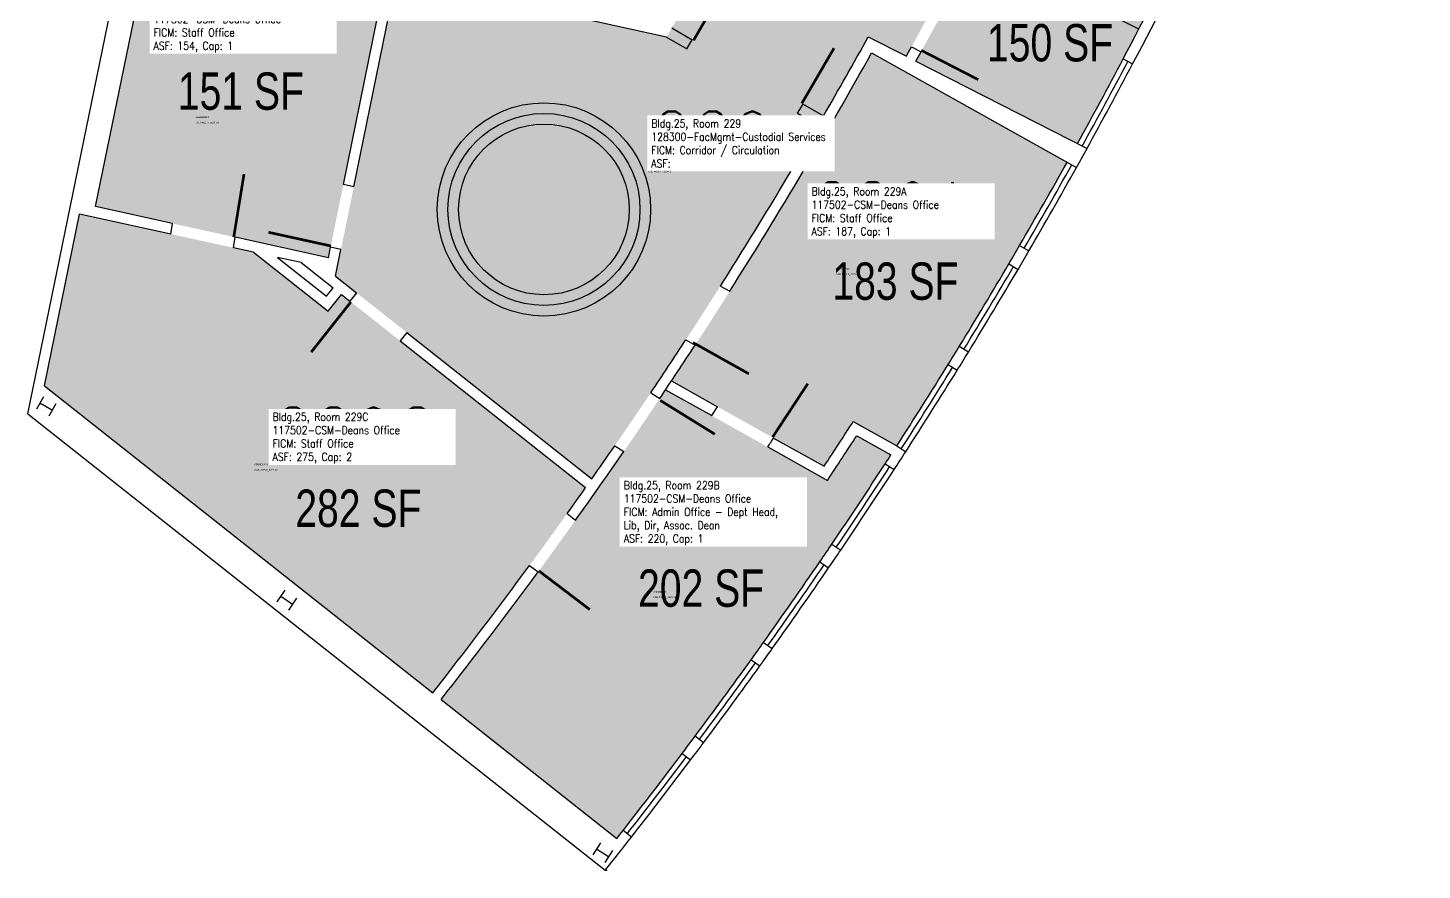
# Model space of a CAD drawing. Header units: inches. Extents: x -325 to 948, y 0 to 3497.
# Drawn here: x -325 to 459, y 0 to 474 of the extents above; entities that cross this region are included whole.
import ezdxf
from ezdxf.enums import TextEntityAlignment as Align

# ---------------------------------------------------------------- set-up
doc = ezdxf.new("R2010")
doc.units = ezdxf.units.IN
doc.header["$LTSCALE"] = 10
doc.header["$MEASUREMENT"] = 0
for name, color, linetype in [('A-COLS', 5, 'CONTINUOUS'), ('A-DOOR', 2, 'CONTINUOUS'), ('A-FLOR', 3, 'CONTINUOUS'), ('A-GLAZ', 1, 'CONTINUOUS'), ('A-GLAZ-SILL', 2, 'CONTINUOUS'), ('A-IDEN-CNUM', 7, 'CONTINUOUS'), ('A-IDEN-RNUM', 7, 'CONTINUOUS'), ('A-IDEN-SNUM', 4, 'CONTINUOUS'), ('A-IDEN-VNUM', 4, 'CONTINUOUS'), ('A-WALL', 5, 'CONTINUOUS'), ('AREA-TEXT', 3, 'CONTINUOUS'), ('Rooms-Category-Color', 7, 'CONTINUOUS'), ('Rooms-College-Color', 7, 'CONTINUOUS'), ('Rooms-Department-Color', 7, 'CONTINUOUS'), ('Rooms-Division-Color', 7, 'CONTINUOUS'), ('Rooms-Information', 7, 'CONTINUOUS')]:
    doc.layers.add(name, color=color, linetype=linetype)
doc.styles.add('AREA', font='arial.ttf', dxfattribs={"width": 0.75, "height": 24})
doc.styles.add('ROOMSNUMBER', font='txt', dxfattribs={"height": 0.03})
doc.styles.add('ROOMVNUMBER', font='simplex.shx', dxfattribs={"width": 0.85})

msp = doc.modelspace()

# ---------------------------------------------------------------- hatches: boundary and pattern name
at = {"layer": 'Rooms-Category-Color', "true_color": 0xadadad}
h = msp.add_hatch(color=253, dxfattribs=at)
edge = h.paths.add_edge_path()
edge.add_line((34.39897107705474, 468.6999850831926), (-117.4231610074639, 502.021208952181))
edge.add_line((-117.4231610074639, 502.021208952181), (-151.7202681899071, 334.1838550278917))
edge.add_line((-151.7202681899071, 334.1838550278917), (-7.594011101871729, 220.1971984868869))
edge.add_arc((-2276.852426092716, 1812.192878737769), 2771.99999998994, 324.9484635318286, 331.0134130690319)
edge.add_line((147.9079438112676, 468.8682163842022), (169.294850282371, 457.947885286063))
edge.add_arc((-2284.156127394961, 1816.105221167632), 2804.284766009825, 331.0323934584784, 332.6147454176079)
edge.add_line((205.8630757912156, 526.2147542523765), (160.1220340032228, 547.3977965601032))
edge.add_arc((-2303.807172850882, 1834.017028969487), 2779.628785574507, 332.4272513585452, 353.5998090020254)
edge.add_line((458.4977085404098, 1524.165568046272), (362.7159336581826, 1531.140738663264))
edge.add_arc((-2305.089026745991, 1834.524645286136), 2685.000018911521, 351.57440697682694, 353.5121715470484, ccw=False)
edge.add_line((350.9317373894155, 1441.105273576453), (344.9875655472279, 1441.924140555784))
edge.add_arc((-2305.089012348655, 1834.52464159952), 2679.000004130673, 351.5731036798027, 351.7014309877681)
edge.add_line((345.8602385893464, 1447.860587046482), (288.4406570233405, 1455.770688048564))
edge.add_arc((-2305.089007944261, 1834.524642814562), 2621.039999946175, 349.5184109178627, 351.69137152421445, ccw=False)
edge.add_line((272.2147845961154, 1357.70618441049), (335.5329562313855, 1348.375856847502))
edge.add_arc((-2305.089004876652, 1834.524647950165), 2684.999997872745, 349.4201184789342, 349.56843371235067, ccw=False)
edge.add_line((334.2656710222363, 1341.542007903568), (357.88053175807, 1337.257883115672))
edge.add_arc((-2305.089007955845, 1834.524642837082), 2708.999999957175, 329.723040530554, 349.4227526513265, ccw=False)
h = msp.add_hatch(color=253, dxfattribs=at)
edge = h.paths.add_edge_path()
edge.add_arc((-2276.852426198209, 1812.192878601992), 2904.000000035866, 331.1015059845258, 335.3164664051613)
edge.add_line((361.8039597719908, 599.465177513659), (269.2470526434481, 642.3290215227753))
edge.add_arc((-2276.852426019424, 1812.192878982593), 2802.00000004249, 331.0341634050599, 335.322498259072, ccw=False)
edge.add_line((174.6415444090962, 455.2178190825507), (265.5334482416511, 408.8076621852815))
at = {"layer": 'Rooms-Category-Color', "true_color": 0xfa9ba3}
msp.add_hatch(color=241, dxfattribs=at).paths.add_polyline_path([(-155.7216849066317, 344.5709545332938), (-123.2842864841223, 503.307581808418), (-254.1866624727845, 532.037433729507), (-286.624060895294, 373.3008064823225)])
h = msp.add_hatch(color=241, dxfattribs=at)
edge = h.paths.add_edge_path()
edge.add_arc((-2276.852425142234, 1812.192877951501), 2876.000398754455, 326.5571790799036, 327.1562258487507)
edge.add_line((139.4264753758907, 252.3933496316895), (163.9038875252008, 238.6857712045312))
edge.add_arc((-2276.852426057891, 1812.192878735923), 2903.999999956531, 327.190928353932, 330.8629892984886)
edge.add_line((259.6692813523114, 398.2361511150375), (149.7337387315929, 459.8010773006827))
edge.add_arc((-2276.852426238225, 1812.192878802461), 2778.000000142576, 326.4089615279387, 330.8680792544117, ccw=False)
edge.add_line((37.24320194497705, 275.2330795833841), (122.9864749722183, 227.2160493722185))
h = msp.add_hatch(color=241, dxfattribs=at)
edge = h.paths.add_edge_path()
edge.add_arc((-2276.852425868969, 1812.192879162885), 2772.000000063495, 321.8462380883455, 324.824249802997)
edge.add_line((-11.05068961903453, 215.2813310930505), (-148.3599007129669, 323.8765184255317))
edge.add_line((-148.3599007129669, 323.8765184255317), (-155.8037868998945, 314.4643689393997))
edge.add_line((-155.8037868998945, 314.4643689393997), (-197.77364917472, 347.6575176129118))
edge.add_line((-197.77364917472, 347.6575176129118), (-287.8254460282624, 367.421672151424))
edge.add_line((-287.8254460282624, 367.421672151424), (-295.6441874094307, 369.1376935914159))
edge.add_line((-295.6441874094307, 369.1376935914159), (-300.7914589159191, 343.9488510936499))
edge.add_line((-300.7914589159191, 343.9488510936499), (-315.4118324629962, 272.4021520167589))
edge.add_line((-315.4118324629962, 272.4021520167589), (-97.07443358749151, 99.72334520984441))
h = msp.add_hatch(color=241, dxfattribs=at)
edge = h.paths.add_edge_path()
edge.add_arc((-2276.852426150826, 1812.19287881036), 2904.000000076025, 321.8377823614921, 327.0723120653811)
edge.add_line((160.6411145478487, 233.6361837582663), (141.4064775332808, 244.4077593656257))
edge.add_arc((-2276.852426682052, 1812.192879448743), 2882.000400862355, 326.44631376746764, 327.04419367097125, ccw=False)
edge.add_line((124.9153199829161, 219.2591075515375), (33.90837704390287, 270.2238418869674))
edge.add_arc((-2276.852426055137, 1812.192878757501), 2777.999999965148, 321.8458363127267, 326.2848460775796, ccw=False)
edge.add_line((-92.36833407729864, 96.00138253625482), (6.459731955081224, 17.84018519427627))
at = {"layer": 'Rooms-College-Color', "true_color": 0xadadad}
h = msp.add_hatch(color=253, dxfattribs=at)
edge = h.paths.add_edge_path()
edge.add_line((34.39897107705474, 468.6999850831926), (-117.4231610074639, 502.021208952181))
edge.add_line((-117.4231610074639, 502.021208952181), (-151.7202681899071, 334.1838550278917))
edge.add_line((-151.7202681899071, 334.1838550278917), (-7.594011101871729, 220.1971984868869))
edge.add_arc((-2276.852426092716, 1812.192878737769), 2771.99999998994, 324.9484635318286, 331.0134130690319)
edge.add_line((147.9079438112676, 468.8682163842022), (169.294850282371, 457.947885286063))
edge.add_arc((-2284.156127394961, 1816.105221167632), 2804.284766009825, 331.0323934584784, 332.6147454176079)
edge.add_line((205.8630757912156, 526.2147542523765), (160.1220340032228, 547.3977965601032))
edge.add_arc((-2303.807172850882, 1834.017028969487), 2779.628785574507, 332.4272513585452, 353.5998090020254)
edge.add_line((458.4977085404098, 1524.165568046272), (362.7159336581826, 1531.140738663264))
edge.add_arc((-2305.089026745991, 1834.524645286136), 2685.000018911521, 351.57440697682694, 353.5121715470484, ccw=False)
edge.add_line((350.9317373894155, 1441.105273576453), (344.9875655472279, 1441.924140555784))
edge.add_arc((-2305.089012348655, 1834.52464159952), 2679.000004130673, 351.5731036798027, 351.7014309877681)
edge.add_line((345.8602385893464, 1447.860587046482), (288.4406570233405, 1455.770688048564))
edge.add_arc((-2305.089007944261, 1834.524642814562), 2621.039999946175, 349.5184109178627, 351.69137152421445, ccw=False)
edge.add_line((272.2147845961154, 1357.70618441049), (335.5329562313855, 1348.375856847502))
edge.add_arc((-2305.089004876652, 1834.524647950165), 2684.999997872745, 349.4201184789342, 349.56843371235067, ccw=False)
edge.add_line((334.2656710222363, 1341.542007903568), (357.88053175807, 1337.257883115672))
edge.add_arc((-2305.089007955845, 1834.524642837082), 2708.999999957175, 329.723040530554, 349.4227526513265, ccw=False)
h = msp.add_hatch(color=253, dxfattribs=at)
edge = h.paths.add_edge_path()
edge.add_arc((-2276.852426198209, 1812.192878601992), 2904.000000035866, 331.1015059845258, 335.3164664051613)
edge.add_line((361.8039597719908, 599.465177513659), (269.2470526434481, 642.3290215227753))
edge.add_arc((-2276.852426019424, 1812.192878982593), 2802.00000004249, 331.0341634050599, 335.322498259072, ccw=False)
edge.add_line((174.6415444090962, 455.2178190825507), (265.5334482416511, 408.8076621852815))
at = {"layer": 'Rooms-College-Color', "true_color": 0x80bc67}
msp.add_hatch(color=83, dxfattribs=at).paths.add_polyline_path([(-155.7216849066317, 344.5709545332938), (-123.2842864841223, 503.307581808418), (-254.1866624727845, 532.037433729507), (-286.624060895294, 373.3008064823225)])
h = msp.add_hatch(color=83, dxfattribs=at)
edge = h.paths.add_edge_path()
edge.add_arc((-2276.852425142234, 1812.192877951501), 2876.000398754455, 326.5571790799036, 327.1562258487507)
edge.add_line((139.4264753758907, 252.3933496316895), (163.9038875252008, 238.6857712045312))
edge.add_arc((-2276.852426057891, 1812.192878735923), 2903.999999956531, 327.190928353932, 330.8629892984886)
edge.add_line((259.6692813523114, 398.2361511150375), (149.7337387315929, 459.8010773006827))
edge.add_arc((-2276.852426238225, 1812.192878802461), 2778.000000142576, 326.4089615279387, 330.8680792544117, ccw=False)
edge.add_line((37.24320194497705, 275.2330795833841), (122.9864749722183, 227.2160493722185))
h = msp.add_hatch(color=83, dxfattribs=at)
edge = h.paths.add_edge_path()
edge.add_arc((-2276.852425868969, 1812.192879162885), 2772.000000063495, 321.8462380883455, 324.824249802997)
edge.add_line((-11.05068961903453, 215.2813310930505), (-148.3599007129669, 323.8765184255317))
edge.add_line((-148.3599007129669, 323.8765184255317), (-155.8037868998945, 314.4643689393997))
edge.add_line((-155.8037868998945, 314.4643689393997), (-197.77364917472, 347.6575176129118))
edge.add_line((-197.77364917472, 347.6575176129118), (-287.8254460282624, 367.421672151424))
edge.add_line((-287.8254460282624, 367.421672151424), (-295.6441874094307, 369.1376935914159))
edge.add_line((-295.6441874094307, 369.1376935914159), (-300.7914589159191, 343.9488510936499))
edge.add_line((-300.7914589159191, 343.9488510936499), (-315.4118324629962, 272.4021520167589))
edge.add_line((-315.4118324629962, 272.4021520167589), (-97.07443358749151, 99.72334520984441))
h = msp.add_hatch(color=83, dxfattribs=at)
edge = h.paths.add_edge_path()
edge.add_arc((-2276.852426150826, 1812.19287881036), 2904.000000076025, 321.8377823614921, 327.0723120653811)
edge.add_line((160.6411145478487, 233.6361837582663), (141.4064775332808, 244.4077593656257))
edge.add_arc((-2276.852426682052, 1812.192879448743), 2882.000400862355, 326.44631376746764, 327.04419367097125, ccw=False)
edge.add_line((124.9153199829161, 219.2591075515375), (33.90837704390287, 270.2238418869674))
edge.add_arc((-2276.852426055137, 1812.192878757501), 2777.999999965148, 321.8458363127267, 326.2848460775796, ccw=False)
edge.add_line((-92.36833407729864, 96.00138253625482), (6.459731955081224, 17.84018519427627))
at = {"layer": 'Rooms-Department-Color', "true_color": 0xacacac}
h = msp.add_hatch(color=253, dxfattribs=at)
edge = h.paths.add_edge_path()
edge.add_line((34.39897107705474, 468.6999850831926), (-117.4231610074639, 502.021208952181))
edge.add_line((-117.4231610074639, 502.021208952181), (-151.7202681899071, 334.1838550278917))
edge.add_line((-151.7202681899071, 334.1838550278917), (-7.594011101871729, 220.1971984868869))
edge.add_arc((-2276.852426092716, 1812.192878737769), 2771.99999998994, 324.9484635318286, 331.0134130690319)
edge.add_line((147.9079438112676, 468.8682163842022), (169.294850282371, 457.947885286063))
edge.add_arc((-2284.156127394961, 1816.105221167632), 2804.284766009825, 331.0323934584784, 332.6147454176079)
edge.add_line((205.8630757912156, 526.2147542523765), (160.1220340032228, 547.3977965601032))
edge.add_arc((-2303.807172850882, 1834.017028969487), 2779.628785574507, 332.4272513585452, 353.5998090020254)
edge.add_line((458.4977085404098, 1524.165568046272), (362.7159336581826, 1531.140738663264))
edge.add_arc((-2305.089026745991, 1834.524645286136), 2685.000018911521, 351.57440697682694, 353.5121715470484, ccw=False)
edge.add_line((350.9317373894155, 1441.105273576453), (344.9875655472279, 1441.924140555784))
edge.add_arc((-2305.089012348655, 1834.52464159952), 2679.000004130673, 351.5731036798027, 351.7014309877681)
edge.add_line((345.8602385893464, 1447.860587046482), (288.4406570233405, 1455.770688048564))
edge.add_arc((-2305.089007944261, 1834.524642814562), 2621.039999946175, 349.5184109178627, 351.69137152421445, ccw=False)
edge.add_line((272.2147845961154, 1357.70618441049), (335.5329562313855, 1348.375856847502))
edge.add_arc((-2305.089004876652, 1834.524647950165), 2684.999997872745, 349.4201184789342, 349.56843371235067, ccw=False)
edge.add_line((334.2656710222363, 1341.542007903568), (357.88053175807, 1337.257883115672))
edge.add_arc((-2305.089007955845, 1834.524642837082), 2708.999999957175, 329.723040530554, 349.4227526513265, ccw=False)
h = msp.add_hatch(color=253, dxfattribs=at)
edge = h.paths.add_edge_path()
edge.add_arc((-2276.852426198209, 1812.192878601992), 2904.000000035866, 331.1015059845258, 335.3164664051613)
edge.add_line((361.8039597719908, 599.465177513659), (269.2470526434481, 642.3290215227753))
edge.add_arc((-2276.852426019424, 1812.192878982593), 2802.00000004249, 331.0341634050599, 335.322498259072, ccw=False)
edge.add_line((174.6415444090962, 455.2178190825507), (265.5334482416511, 408.8076621852815))
at = {"layer": 'Rooms-Department-Color', "true_color": 0xffe090}
msp.add_hatch(color=41, dxfattribs=at).paths.add_polyline_path([(-155.7216849066317, 344.5709545332938), (-123.2842864841223, 503.307581808418), (-254.1866624727845, 532.037433729507), (-286.624060895294, 373.3008064823225)])
h = msp.add_hatch(color=41, dxfattribs=at)
edge = h.paths.add_edge_path()
edge.add_arc((-2276.852425142234, 1812.192877951501), 2876.000398754455, 326.5571790799036, 327.1562258487507)
edge.add_line((139.4264753758907, 252.3933496316895), (163.9038875252008, 238.6857712045312))
edge.add_arc((-2276.852426057891, 1812.192878735923), 2903.999999956531, 327.190928353932, 330.8629892984886)
edge.add_line((259.6692813523114, 398.2361511150375), (149.7337387315929, 459.8010773006827))
edge.add_arc((-2276.852426238225, 1812.192878802461), 2778.000000142576, 326.4089615279387, 330.8680792544117, ccw=False)
edge.add_line((37.24320194497705, 275.2330795833841), (122.9864749722183, 227.2160493722185))
h = msp.add_hatch(color=41, dxfattribs=at)
edge = h.paths.add_edge_path()
edge.add_arc((-2276.852425868969, 1812.192879162885), 2772.000000063495, 321.8462380883455, 324.824249802997)
edge.add_line((-11.05068961903453, 215.2813310930505), (-148.3599007129669, 323.8765184255317))
edge.add_line((-148.3599007129669, 323.8765184255317), (-155.8037868998945, 314.4643689393997))
edge.add_line((-155.8037868998945, 314.4643689393997), (-197.77364917472, 347.6575176129118))
edge.add_line((-197.77364917472, 347.6575176129118), (-287.8254460282624, 367.421672151424))
edge.add_line((-287.8254460282624, 367.421672151424), (-295.6441874094307, 369.1376935914159))
edge.add_line((-295.6441874094307, 369.1376935914159), (-300.7914589159191, 343.9488510936499))
edge.add_line((-300.7914589159191, 343.9488510936499), (-315.4118324629962, 272.4021520167589))
edge.add_line((-315.4118324629962, 272.4021520167589), (-97.07443358749151, 99.72334520984441))
h = msp.add_hatch(color=41, dxfattribs=at)
edge = h.paths.add_edge_path()
edge.add_arc((-2276.852426150826, 1812.19287881036), 2904.000000076025, 321.8377823614921, 327.0723120653811)
edge.add_line((160.6411145478487, 233.6361837582663), (141.4064775332808, 244.4077593656257))
edge.add_arc((-2276.852426682052, 1812.192879448743), 2882.000400862355, 326.44631376746764, 327.04419367097125, ccw=False)
edge.add_line((124.9153199829161, 219.2591075515375), (33.90837704390287, 270.2238418869674))
edge.add_arc((-2276.852426055137, 1812.192878757501), 2777.999999965148, 321.8458363127267, 326.2848460775796, ccw=False)
edge.add_line((-92.36833407729864, 96.00138253625482), (6.459731955081224, 17.84018519427627))
at = {"layer": 'Rooms-Division-Color', "true_color": 0xadadad}
h = msp.add_hatch(color=253, dxfattribs=at)
edge = h.paths.add_edge_path()
edge.add_line((34.39897107705474, 468.6999850831926), (-117.4231610074639, 502.021208952181))
edge.add_line((-117.4231610074639, 502.021208952181), (-151.7202681899071, 334.1838550278917))
edge.add_line((-151.7202681899071, 334.1838550278917), (-7.594011101871729, 220.1971984868869))
edge.add_arc((-2276.852426092716, 1812.192878737769), 2771.99999998994, 324.9484635318286, 331.0134130690319)
edge.add_line((147.9079438112676, 468.8682163842022), (169.294850282371, 457.947885286063))
edge.add_arc((-2284.156127394961, 1816.105221167632), 2804.284766009825, 331.0323934584784, 332.6147454176079)
edge.add_line((205.8630757912156, 526.2147542523765), (160.1220340032228, 547.3977965601032))
edge.add_arc((-2303.807172850882, 1834.017028969487), 2779.628785574507, 332.4272513585452, 353.5998090020254)
edge.add_line((458.4977085404098, 1524.165568046272), (362.7159336581826, 1531.140738663264))
edge.add_arc((-2305.089026745991, 1834.524645286136), 2685.000018911521, 351.57440697682694, 353.5121715470484, ccw=False)
edge.add_line((350.9317373894155, 1441.105273576453), (344.9875655472279, 1441.924140555784))
edge.add_arc((-2305.089012348655, 1834.52464159952), 2679.000004130673, 351.5731036798027, 351.7014309877681)
edge.add_line((345.8602385893464, 1447.860587046482), (288.4406570233405, 1455.770688048564))
edge.add_arc((-2305.089007944261, 1834.524642814562), 2621.039999946175, 349.5184109178627, 351.69137152421445, ccw=False)
edge.add_line((272.2147845961154, 1357.70618441049), (335.5329562313855, 1348.375856847502))
edge.add_arc((-2305.089004876652, 1834.524647950165), 2684.999997872745, 349.4201184789342, 349.56843371235067, ccw=False)
edge.add_line((334.2656710222363, 1341.542007903568), (357.88053175807, 1337.257883115672))
edge.add_arc((-2305.089007955845, 1834.524642837082), 2708.999999957175, 329.723040530554, 349.4227526513265, ccw=False)
h = msp.add_hatch(color=253, dxfattribs=at)
edge = h.paths.add_edge_path()
edge.add_arc((-2276.852426198209, 1812.192878601992), 2904.000000035866, 331.1015059845258, 335.3164664051613)
edge.add_line((361.8039597719908, 599.465177513659), (269.2470526434481, 642.3290215227753))
edge.add_arc((-2276.852426019424, 1812.192878982593), 2802.00000004249, 331.0341634050599, 335.322498259072, ccw=False)
edge.add_line((174.6415444090962, 455.2178190825507), (265.5334482416511, 408.8076621852815))
at = {"layer": 'Rooms-Division-Color', "true_color": 0xffe090}
msp.add_hatch(color=41, dxfattribs=at).paths.add_polyline_path([(-155.7216849066317, 344.5709545332938), (-123.2842864841223, 503.307581808418), (-254.1866624727845, 532.037433729507), (-286.624060895294, 373.3008064823225)])
h = msp.add_hatch(color=41, dxfattribs=at)
edge = h.paths.add_edge_path()
edge.add_arc((-2276.852425142234, 1812.192877951501), 2876.000398754455, 326.5571790799036, 327.1562258487507)
edge.add_line((139.4264753758907, 252.3933496316895), (163.9038875252008, 238.6857712045312))
edge.add_arc((-2276.852426057891, 1812.192878735923), 2903.999999956531, 327.190928353932, 330.8629892984886)
edge.add_line((259.6692813523114, 398.2361511150375), (149.7337387315929, 459.8010773006827))
edge.add_arc((-2276.852426238225, 1812.192878802461), 2778.000000142576, 326.4089615279387, 330.8680792544117, ccw=False)
edge.add_line((37.24320194497705, 275.2330795833841), (122.9864749722183, 227.2160493722185))
h = msp.add_hatch(color=41, dxfattribs=at)
edge = h.paths.add_edge_path()
edge.add_arc((-2276.852425868969, 1812.192879162885), 2772.000000063495, 321.8462380883455, 324.824249802997)
edge.add_line((-11.05068961903453, 215.2813310930505), (-148.3599007129669, 323.8765184255317))
edge.add_line((-148.3599007129669, 323.8765184255317), (-155.8037868998945, 314.4643689393997))
edge.add_line((-155.8037868998945, 314.4643689393997), (-197.77364917472, 347.6575176129118))
edge.add_line((-197.77364917472, 347.6575176129118), (-287.8254460282624, 367.421672151424))
edge.add_line((-287.8254460282624, 367.421672151424), (-295.6441874094307, 369.1376935914159))
edge.add_line((-295.6441874094307, 369.1376935914159), (-300.7914589159191, 343.9488510936499))
edge.add_line((-300.7914589159191, 343.9488510936499), (-315.4118324629962, 272.4021520167589))
edge.add_line((-315.4118324629962, 272.4021520167589), (-97.07443358749151, 99.72334520984441))
h = msp.add_hatch(color=41, dxfattribs=at)
edge = h.paths.add_edge_path()
edge.add_arc((-2276.852426150826, 1812.19287881036), 2904.000000076025, 321.8377823614921, 327.0723120653811)
edge.add_line((160.6411145478487, 233.6361837582663), (141.4064775332808, 244.4077593656257))
edge.add_arc((-2276.852426682052, 1812.192879448743), 2882.000400862355, 326.44631376746764, 327.04419367097125, ccw=False)
edge.add_line((124.9153199829161, 219.2591075515375), (33.90837704390287, 270.2238418869674))
edge.add_arc((-2276.852426055137, 1812.192878757501), 2777.999999965148, 321.8458363127267, 326.2848460775796, ccw=False)
edge.add_line((-92.36833407729864, 96.00138253625482), (6.459731955081224, 17.84018519427627))

# ---------------------------------------------------------------- linework, layer by layer
at = {"layer": 'A-COLS'}
for p, q in [((-315.9154435582459, 266.2768761925399), (-319.8829051740468, 259.3392027486116)), ((-317.9278733767569, 262.8244516421109), (-310.9198332466185, 258.8167492551729)), ((-308.9361024610698, 262.2855859436095), (-312.9035640768707, 255.3479125499725)), ((-180.2426074258983, 157.4931935286149), (-184.7723007537425, 150.9088224414736)), ((-182.5346915982664, 154.219745926559), (-175.883537247777, 149.6441093003377)), ((-173.6186905950308, 152.9362948285416), (-178.1483839228749, 146.351923760958)), ((-2.800933588296175, 15.37356059532613), (-7.108179688453674, 8.6415701424703)), ((-4.982404801994562, 12.02538311854005), (1.817866154015064, 7.674449941143394)), ((3.971489187330008, 11.04044512845576), (-0.3357569128274918, 4.308454711921513))]:
    msp.add_line(p, q, dxfattribs=at)
at = {"layer": 'A-DOOR'}
for points in [[(49.58721559122205, 466.8272678079084, 1.5, 1.5, 0), (67.69111405313015, 497.9439652562141, 0, 0, 0), (67.04284953698516, 498.3211298016831, 0, 0, -0.414213562373095), (80.055648509413, 449.1005338886753, 0, 0, -0.414213562373095)], [(177.7133305482566, 461.2283583115786, 1.5, 1.5, 0), (209.7217767387629, 444.752334122546, 0, 0, 0), (209.3785262145102, 444.0854914980009, 0, 0, 0.414213562373095), (193.8461042493582, 492.5699618663639, 0, 0, 0.414213562373095)], [(110.524081427604, 431.3737999610603, 1.5, 1.5, 0), (128.6279799118638, 462.4904974205419, 0, 0, 0), (129.2762444391847, 462.113332872279, 0, 0, 0.414213562373095), (80.05564852058887, 449.1005338830873, 0, 0, 0.414213562373095)], [(-208.9579381272197, 356.1177596384659, 1.5, 1.5, 0), (-203.1756360456347, 391.6503500640392, 0, 0, 0), (-202.435373749584, 391.5298854438588, 0, 0, 0.414213562373095), (-243.7502662539482, 361.7795970831066, 0, 0, 0.414213562373095)], [(-154.2746670953929, 351.1640296373516, 1.5, 1.5, 0), (-189.4377343319356, 358.8814581027254, 0, 0, 0), (-189.5985140986741, 358.1488941935822, 0, 0, -0.414213562373095), (-146.7180183939636, 385.5945329815149, 0, 0, -0.414213562373095)], [(49.33628821000457, 296.8275178698823, 1.5, 1.5, 0), (80.74638025090098, 279.2375742159784, 0, 0, 0), (80.37992309778929, 278.5831973114982, 0, 0, 0.414213562373095), (66.5597747080028, 327.5832329895347, 0, 0, 0.414213562373095)], [(-143.0655666142702, 319.6893324740231, 1.5, 1.5, 0), (-165.3972251862288, 291.4528839625418, 0, 0, 0), (-165.9854845404625, 291.9181268373504, 0, 0, 0.414213562373095), (-115.4173774346709, 297.8229167824611, 0, 0, 0.414213562373095)], [(94.0788385681808, 243.6140390597284, 1.5, 1.5, 0), (113.8497174941003, 273.6991241751239, 0, 0, 0), (114.4764900952578, 273.2872308762744, 0, 0, 0.4351356600147259), (63.29551912844181, 260.792089400813, 0, 0, 0.414213562373095)], [(30.94946506619453, 264.2393219294026, 1.5, 1.5, 0), (61.55286108702421, 245.2806259961799, 0, 0, 0), (61.94783392176032, 245.9181967293844, 0, 0, -0.414213562373095), (12.38574196770787, 234.2734966585413, 0, 0, -0.414213562373095)], [(-37.38886288180947, 168.3695840137079, 1.5, 1.5, 0), (-8.72268433123827, 146.5922975186259, 0, 0, 0), (-9.176377817988396, 145.9950854619965, 0, 0, 0.414213562373095), (-16.06526985391974, 196.4385505132377, 0, 0, 0.414213562373095)]]:
    msp.add_lwpolyline(points, format="xyseb", dxfattribs=at)
at = {"layer": 'A-FLOR'}
msp.add_line((299.9658506289124, 473.0799004258588), (257.6965624713744, 494.4289499675237), dxfattribs=at)
for radius in [60, 54, 48]:
    msp.add_circle((-34.50102944299579, 371.7275298340246), radius, dxfattribs=at)
at = {"layer": 'A-GLAZ'}
for start, end in [(331.1015059767509, 332.168835672257), (329.7994934740059, 330.8627579162409), (328.4948121630687, 329.5631809051467), (327.1909283432661, 328.2578491304275), (325.88519556631, 326.9536799891271), (324.5557677765289, 325.6475372286897), (323.2654127908819, 324.3192184984131), (321.9499440231187, 323.0265522703479)]:
    msp.add_arc((-2276.852426066995, 1812.192878806964), 2907, start, end, dxfattribs=at)
at = {"layer": 'A-GLAZ-SILL'}
for radius, start, end in [(2904, 331.1015059767509, 332.168835672257), (2910, 331.1015059767509, 332.168835672257), (2904, 329.7994934740059, 330.8627579162409), (2910, 329.7994934740059, 330.8627579162409), (2904, 328.4948121630687, 329.5631809051467), (2910, 328.4948121630687, 329.5631809051467), (2904, 327.1909283432661, 328.2578491304275), (2910, 327.1909283432661, 328.2578491304275), (2904, 325.88519556631, 326.9536799891271), (2910, 325.88519556631, 326.9536799891271), (2904, 324.5557677765289, 325.6475372286897), (2910, 324.5557677765289, 325.6475372286897), (2904, 323.2654127908819, 324.3192184984131), (2910, 323.2654127908819, 324.3192184984131), (2904, 321.9499440231187, 323.0265522703479), (2910, 321.9499440231187, 323.0265522703479)]:
    msp.add_arc((-2276.852426066995, 1812.192878806964), radius, start, end, dxfattribs=at)
at = {"layer": 'A-WALL'}
for p, q in [((-324.7209212891757, 256.8154677841812), (-233.425220489502, 703.5828513493761)), ((-286.624060895294, 373.3008064823225), (-254.1866624839604, 532.0374337378889)), ((-147.3130172565579, 385.7198632210493), (-123.2842864729464, 503.3075818056241)), ((-141.4508635662496, 384.4385220492259), (-117.4231610074639, 502.021208952181)), ((34.39897107705474, 468.6999850831926), (-15.74550020322204, 479.7054631942883)), ((37.41831424087286, 473.884923717007), (48.93187836930156, 467.1922758920118)), ((34.39897107705474, 468.6999850831926), (45.91456173732877, 462.0061592906713)), ((45.91456173732877, 462.0061592683196), (48.93187836930156, 467.1922758920118)), ((147.9079438224435, 468.8682163814083), (169.294850282371, 457.947885286063)), ((172.2060187160969, 463.2196640716866), (177.5428617037833, 460.4725780785084)), ((149.7337387427688, 459.8010772978887), (264.9043067246675, 395.3044882351533)), ((174.6415444090962, 455.2178190825507), (270.8799236118793, 406.0777076818049)), ((291.2336674779654, 456.4090405125171), (296.5396304838359, 453.607834241353)), ((108.1621020399034, 425.8226752532646), (111.1794186718762, 431.0087918769568)), ((108.1621020287275, 425.8226752420887), (119.6776926890016, 419.1288494467735)), ((111.1794186718762, 431.0087918769568), (122.692982789129, 424.3161440799013)), ((-141.4508635662496, 384.4385220492259), (-147.3119890317321, 385.7248949306086)), ((-315.4118324629962, 272.4021520167589), (-295.6441874094307, 369.1376935914159)), ((-244.3836735449731, 357.8872715681791), (-295.6441874094307, 369.1376935914159)), ((-243.3606838099658, 363.8055592831224), (-286.624060895294, 373.3008064823225)), ((-244.3836735449731, 357.8872715681791), (-243.4185112975538, 363.8182510100305)), ((-209.1678741462529, 350.1582697369158), (-208.2027119100094, 356.0892491620034)), ((-155.7216849066317, 344.5709545332938), (-208.2027119100094, 356.0892491620034)), ((-197.7736491076648, 347.657517596148), (-209.1678741462529, 350.1582697369158)), ((-197.7736491411924, 347.657517596148), (-155.8037868998945, 314.4643689449877)), ((-155.7216849178076, 344.5709545388818), (-154.5202997848392, 350.4500888893381)), ((-148.6591743193567, 349.1637159883976), (-154.5202997848392, 350.4500888893381)), ((-151.7202681899071, 334.1838550334796), (-148.6591743193567, 349.1637159883976)), ((232.9886850602925, 351.4007659563795), (238.1743071936071, 348.382600449957)), ((-170.9986471943557, 341.7810632223263), (-184.3861481063068, 344.7192903812975)), ((-184.3861481286585, 344.7192904008552), (-156.7879185341299, 322.8923868080601)), ((-170.9986472055316, 341.7810632251203), (-153.0659754686058, 327.5984615357593)), ((226.9424160383642, 341.0615493021905), (232.1155458837748, 338.022021766752)), ((-151.7202681899071, 334.1838550334796), (-139.9318828582764, 324.8606501072645)), ((-156.7879185341299, 322.8923868080601), (-153.0659754686058, 327.5984615357593)), ((-155.8037868998945, 314.4643689393997), (-148.3599007129669, 323.8765184478834)), ((-148.3599007129669, 323.8765184255317), (-143.653825968504, 320.1545753488317)), ((-139.9318828582764, 324.8606501072645), (-143.653825968504, 320.1545753488317)), ((64.72234386205673, 328.6122113736346), (69.96505596488714, 325.6762438276783)), ((-111.6954343132675, 302.5289915436879), (-115.4173774234951, 297.822916790843)), ((-111.6954343132675, 302.5289915436879), (-7.5940111130476, 220.1971984952688)), ((45.22165537253022, 298.2721542064101), (50.46850973367691, 295.3338669575751)), ((-115.4173774234951, 297.822916790843), (-11.05068961903453, 215.2813310930505)), ((204.1927715577185, 291.4974038992077), (199.0772144347429, 294.6328585026786)), ((192.7797549292445, 284.4059530170634), (197.8823007568717, 281.2493684571236)), ((37.24320194497705, 275.2330795833841), (63.14504593983293, 260.7278060931712)), ((-315.4118324629962, 272.4021520167589), (-97.07443357631564, 99.72334520705044)), ((25.5248394459486, 268.4821133930236), (30.62870706617832, 265.3202853770927)), ((33.90837704390287, 270.2238418869674), (59.84159990027547, 255.7009959323332)), ((59.84159990027547, 255.7009959323332), (63.14504593983293, 260.7278060931712)), ((-324.7209212891757, 256.8154677841812), (-1.117587089538574e-08, 2.793967723846436e-09)), ((139.4264753758907, 252.3933496316895), (163.9038875252008, 238.6857712045312)), ((94.63385503739119, 243.0937801832333), (122.9864292182028, 227.2160749845207)), ((141.4064775332808, 244.4077593656257), (160.6411145478487, 233.6361837582663)), ((5.264430273324251, 238.6851241188124), (10.37111457064748, 235.5215512085706)), ((91.30623337626457, 238.0805085869506), (124.9153199829161, 219.2591075515375)), ((163.9038875363767, 238.6857712073252), (168.9467724636197, 235.4347234535962)), ((157.3674582615495, 228.5926910145208), (162.3968381881714, 225.3207898009568)), ((-21.49536938220263, 200.5637195874006), (-16.71563589200377, 196.932624313049)), ((127.4140276908875, 183.4759545726702), (132.3815203718841, 180.11083695665)), ((120.6375763043761, 173.5172890126705), (125.5910680443048, 170.1315956460312)), ((-42.62088131904602, 171.402397217229), (-37.84255634620786, 167.7723719850183)), ((88.97930728644133, 128.1334352223203), (93.86738936975598, 124.6539735775441)), ((82.006417773664, 118.380328701809), (86.88009307533503, 114.8807160062715)), ((-92.36833407729864, 96.0013825474307), (6.459731966257095, 17.84018518030643)), ((55.26445342227817, 71.69557617790997), (50.45596500858665, 75.28423042036593)), ((43.19476004317403, 65.59703136887401), (47.98824596777558, 61.98836226481944)), ((14.69279813021421, 18.61531274020672), (9.967962618917227, 22.31341081671417)), ((0, 0), (1, 0)), ((0, 0), (1, 0))]:
    msp.add_line(p, q, dxfattribs=at)
for centre, radius, start, end in [((-2276.852426066995, 1812.192878806964), 2910, 332.168835672257, 335.7492206239697), ((-2276.852426066995, 1812.192878806964), 2904, 332.168835672257, 335.3164663974043), ((-2276.852426066995, 1812.192878806964), 2772, 329.9552756708256, 331.0134130609874), ((-2276.852426066995, 1812.192878806964), 2796, 331.030048976321, 331.1534556682035), ((-2276.852426066995, 1812.192878806964), 2778, 327.6490908945942, 330.868079264001), ((-2276.852426066995, 1812.192878806964), 2802, 331.0341634087803, 331.1569038087297), ((-2276.852426066995, 1812.192878806964), 2772, 327.6423706995831, 329.831258744889), ((-2276.852426066995, 1812.192878806964), 2910, 330.8627579162409, 331.1053201964552), ((-2276.852426066995, 1812.192878806964), 2904, 329.5631809051467, 329.7994934740059), ((-2276.852426066995, 1812.192878806964), 2910, 329.5631809051467, 329.7994934740059), ((-2276.852426066995, 1812.192878806964), 2772, 326.1587169956908, 326.8968888937473), ((-2276.852426066995, 1812.192878806964), 2778, 326.1631751112215, 326.9052251463737), ((-2276.852426066995, 1812.192878806964), 2904, 328.2578491304275, 328.4948121630687), ((-2276.852426066995, 1812.192878806964), 2910, 328.2578491304275, 328.4948121630687), ((-2276.852426066995, 1812.192878806964), 2876.0004, 326.5571790129387, 327.1562258574847), ((-2265.58825711906, 1806.033389149234), 2830.8, 326.3656774811197, 326.4900958008088), ((-2276.852426066995, 1812.192878806964), 2882.0004, 326.4463137679919, 327.0441936833742), ((-2276.852426066995, 1812.192878806964), 2778, 324.4476062053756, 325.4200075445967), ((-2276.852426066995, 1812.192878806964), 2772, 324.948463518895, 325.4139379086727), ((-2276.852426066995, 1812.192878806964), 2910, 326.9536799891271, 327.1909283432661), ((-2276.852426066995, 1812.192878806964), 2904, 326.9536799891271, 327.0723120747704), ((-2276.852426066995, 1812.192878806964), 2772, 324.451224186658, 324.8242497979903), ((-2276.852426066995, 1812.192878806964), 2904, 325.6475372286897, 325.88519556631), ((-2276.852426066995, 1812.192878806964), 2910, 325.6475372286897, 325.88519556631), ((-2276.852426066995, 1812.192878806964), 2772, 321.8462381109815, 323.7069256180756), ((-2276.852426066995, 1812.192878806964), 2778, 321.8458363145143, 323.7049160535798), ((-2276.852426066995, 1812.192878806964), 2904, 324.3192184984131, 324.5557677765289), ((-2276.852426066995, 1812.192878806964), 2910, 324.3192184984131, 324.5557677765289), ((-2276.852426066995, 1812.192878806964), 2904, 323.0265522703479, 323.2654127908819), ((-2276.852426066995, 1812.192878806964), 2910, 323.0265522703479, 323.2654127908819), ((-2276.852426066995, 1812.192878806964), 2910, 321.4830087798455, 321.9499440231187), ((-2276.852426066995, 1812.192878806964), 2904, 321.8377823661767, 321.9499440231187)]:
    msp.add_arc(centre, radius, start, end, dxfattribs=at)

# ---------------------------------------------------------------- texts
at = {"layer": 'A-IDEN-CNUM', "style": 'ROOMSNUMBER'}
for s, p in [('CAD #025-0_0229-0D', (-230.3362661898136, 420.1868466306478)), ('CAD #025-0_0229-00', (24.15766859427094, 392.6520947786048)), ('CAD #025-0_0229-0A', (129.8140073306859, 334.8291195267811)), ('CAD #025-0_0229-0C', (-197.2612472511828, 224.6901121214032)), ('CAD #025-0_0229-0B', (26.91392919793725, 153.099767005071))]:
    msp.add_text(s, height=0.96, dxfattribs=at).set_placement(p)
at = {"layer": 'A-IDEN-RNUM', "style": 'ROOMSNUMBER'}
for s, p in [('0229-D0', (-230.3362661898136, 423.1868466306478)), ('0229-00', (24.15766859427094, 395.6520947786048)), ('0229-A0', (129.8140073306859, 337.8291195267811)), ('0229-C0', (-197.2612472511828, 227.6901121214032)), ('0229-B0', (26.91392919793725, 156.099767005071))]:
    msp.add_text(s, height=0.96, dxfattribs=at).set_placement(p)
at = {"layer": 'A-IDEN-SNUM', "style": 'ROOMSNUMBER'}
for s, p in [('02500229D0', (-230.3362661898136, 423.1868466306478)), ('0250022900', (24.15766859427094, 395.6520947786048)), ('02500229A0', (129.8140073306859, 337.8291195267811)), ('02500229C0', (-197.2612472511828, 227.6901121214032)), ('02500229B0', (26.91392919793725, 156.099767005071))]:
    msp.add_text(s, height=0.96, dxfattribs=at).set_placement(p)
at = {"layer": 'A-IDEN-VNUM', "style": 'ROOMVNUMBER', "width": 0.85}
for s, p in [('229D', (-254.0492869149966, 460.062672260683)), ('229', (25.89007437507828, 395.3642999515869)), ('229A', (115.9780460633265, 355.6367513770238)), ('229C', (-187.1269600270388, 228.7802571412176)), ('229B', (10.401278263882, 182.7897246130742))]:
    msp.add_text(s, height=31.5, rotation=359.9999999999868, dxfattribs=at).set_placement(p)
at = {"layer": 'AREA-TEXT', "style": 'AREA', "width": 0.75}
for s, p in [('150 SF', (250.0882318103686, 465.5157879628241)), ('151 SF', (-204.9541736897081, 438.3041941314004)), ('183 SF', (163.1457699947059, 331.38215348823)), ('282 SF', (-138.877365462482, 203.6367875514552)), ('202 SF', (53.85581441409886, 158.6705546127632))]:
    msp.add_text(s, height=21, dxfattribs=at).set_placement(p, align=Align.MIDDLE_CENTER)

# ---------------------------------------------------------------- next in the draw order: texts
at = {"layer": 'Rooms-Information', "char_height": 4.5, "width": 100.8, "attachment_point": 7, "style": 'ROOMVNUMBER', "bg_fill": 3, "box_fill_scale": 1.5, "bg_fill_color": 256, "bg_fill_true_color": 13158600, "bg_fill_transparency": 0}
for s, insert in [('Bldg.25, Room 229D^M^J117502-CSM-Deans Office^M^JFICM: Staff Office^M^JASF: 154, Cap: 1', (-254.0492869149966, 460.062672260683)), ('Bldg.25, Room 229^M^J128300-FacMgmt-Custodial Services^M^JFICM: Corridor / Circulation^M^JASF: ', (25.89007437507828, 395.3642999515869)), ('Bldg.25, Room 229A^M^J117502-CSM-Deans Office^M^JFICM: Staff Office^M^JASF: 187, Cap: 1', (115.9780460633265, 355.6367513770238)), ('Bldg.25, Room 229C^M^J117502-CSM-Deans Office^M^JFICM: Staff Office^M^JASF: 275, Cap: 2', (-187.1269600270388, 228.7802571412176)), ('Bldg.25, Room 229B^M^J117502-CSM-Deans Office^M^JFICM: Admin Office - Dept Head, Lib, Dir, Assoc. Dean^M^JASF: 220, Cap: 1', (10.401278263882, 182.7897246130742))]:
    msp.add_mtext(s, dxfattribs=dict(at, insert=insert))

doc.saveas('drawing.dxf')
